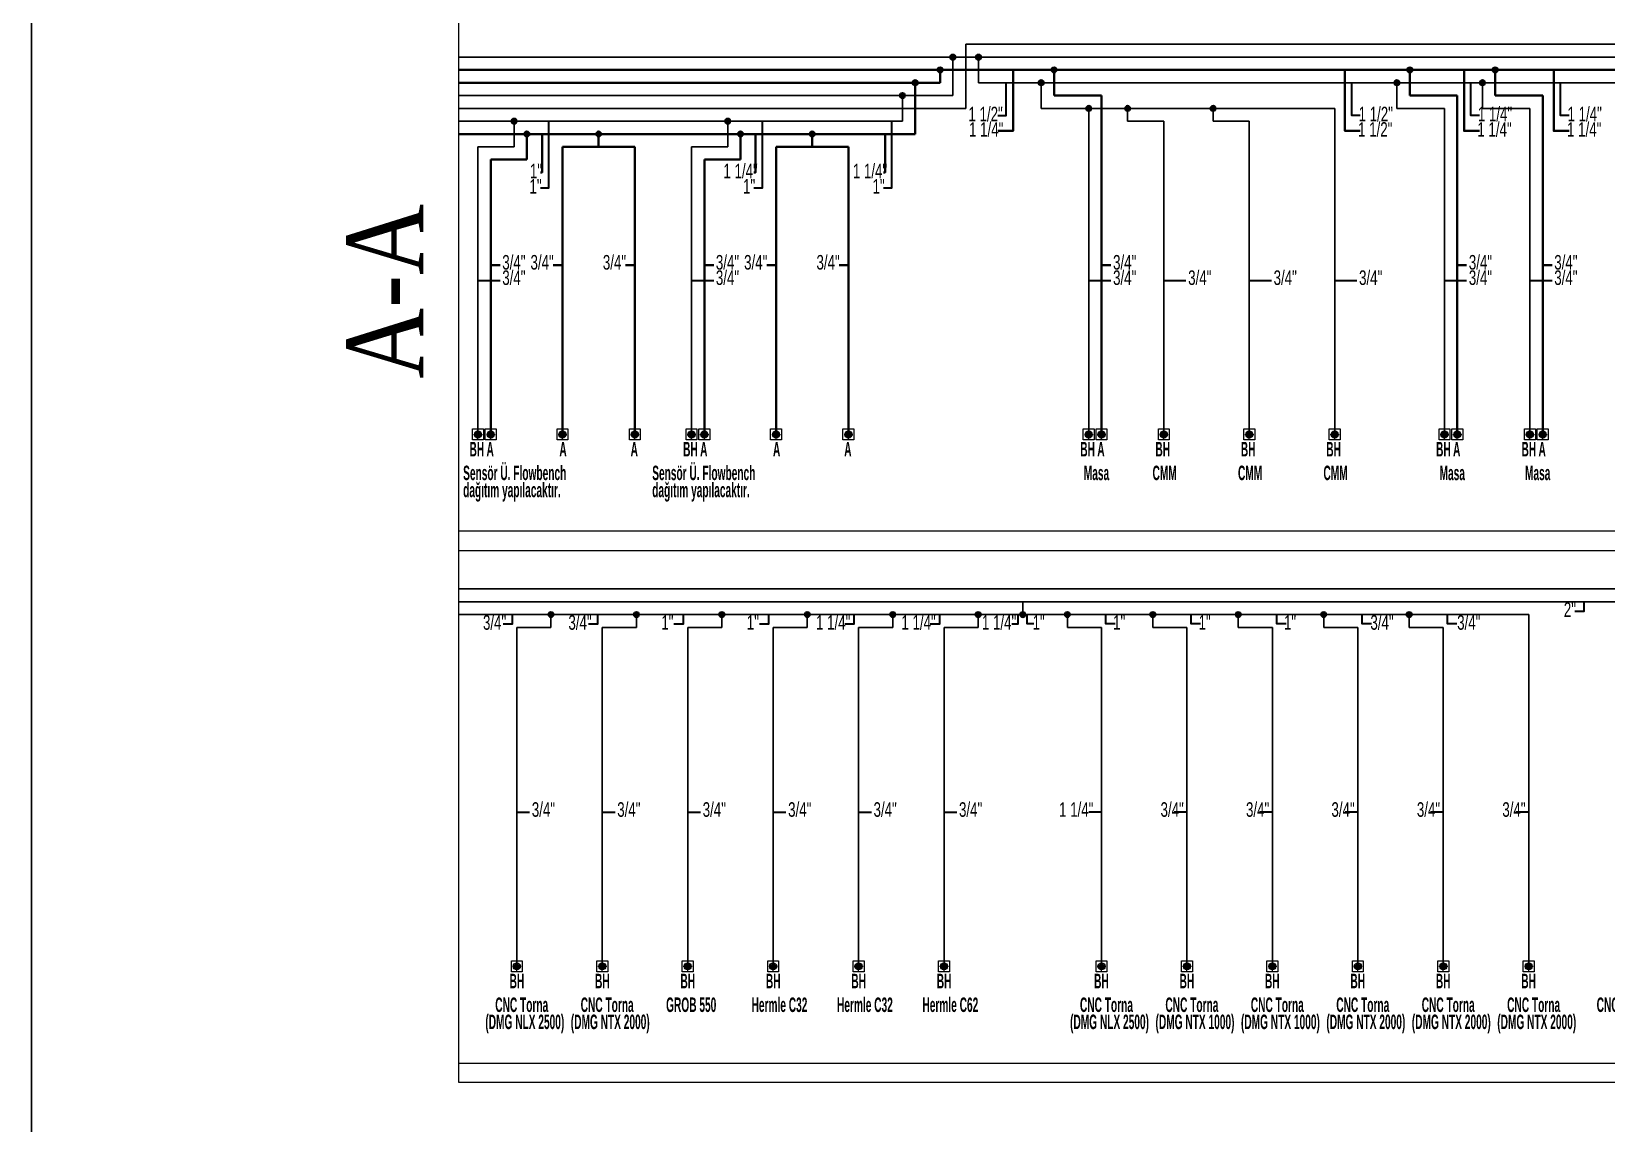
# Model space of a CAD drawing. Header units: centimetres. Extents: x 392964 to 515689, y 49661 to 58661.
# Drawn here: x 503064 to 504907, y 53289 to 54567 of the extents above; entities that cross this region are included whole.
import ezdxf
from ezdxf.enums import TextEntityAlignment as Align

# ---------------------------------------------------------------- set-up
doc = ezdxf.new("R2010")
doc.units = ezdxf.units.CM
doc.linetypes.add('MEDSISTEMBH_LINE', pattern=[1.5, 1.3, 0, -0.2])
doc.linetypes.add('MEDSISTEMKH_LINE', pattern=[1.5, 1.3, 0, -0.2])
doc.layers.add('-M-VALVE', color=7, linetype='Continuous')
for name, color, linetype, lineweight in [('0-KRCN-ANTET', 71, 'Continuous', 30), ('0-KRCN-BAS HAVA', 101, 'BASINÇ HAVA', 35), ('0-KRCN-SHT-02CIHAZ', 132, 'Continuous', 25), ('0-KRCN-Z-ANTET', 71, 'Continuous', 30), ('0-MEK-MED-AZOT', 217, '0-A_LINE', 40), ('_MDS_0', 7, 'Continuous', 30), ('_MDS_BORU_12.70X0.89_KURU HAVA', 132, 'Continuous', 30), ('_MDS_BORU_22.00X1.00_BASINÇLI HAVA', 5, 'Continuous', 30), ('_MDS_TEE', 7, 'Continuous', 30)]:
    doc.layers.add(name, color=color, linetype=linetype, lineweight=lineweight)
doc.styles.add('BAYBURT XREF$0$TIMES', font='times.ttf')
doc.styles.add('BORU', font='tahoma.ttf', dxfattribs={"width": 0.5})
doc.styles.add('ON', font='ARIALN.TTF', dxfattribs={"width": 0.8, "height": 6})
doc.styles.add('OYAK', font='arialbd.ttf')
doc.styles.get("Standard").update_dxf_attribs({"font": 'arial.ttf'})
doc.linetypes.add('0-A_LINE', pattern='A,100,-1.5,["A",BORU,S=9,R=0,X=0,Y=-4.5],-9,6', length=116.5)
doc.linetypes.add('BASINÇ HAVA', pattern='A,0.5,-0.2,["BH",Standard,S=0.1,R=0,X=-0.1,Y=-0.05],-0.2', length=0.9)

# ---------------------------------------------------------------- blocks, each defined once
blk = doc.blocks.new('TEE')
at = {"layer": '_MDS_TEE'}
h = blk.add_hatch(color=256, dxfattribs=at)
h.dxf.hatch_style = 1
edge = h.paths.add_edge_path()
edge.add_arc((0, 0), 50, 0, 360)
blk.add_circle((0, 0), 50, dxfattribs=at)
blk = doc.blocks.new('G$C63E5540C')
at = {"layer": '-M-VALVE', "color": 7}
for p, q in [((-4.000761649253946, 0.00282816809783526), (4.097099556188368, 0.00282816809783526)), ((-0.5886311090798699, 0.4552892951147669), (-0.5886311090798699, -0.4496329588083654)), ((-0.208099661178494, 1.372613990582977), (-0.208099661178494, 1.104969783347769)), ((-0.0002805213339343027, -4.046102434542036), (-0.0002805213339343027, 4.051758770903803)), ((0.207538618446506, 1.372613990582977), (0.207538618446506, 1.104969783347769)), ((0.5880700664120013, 0.4552892951147669), (0.5880700664120013, -0.4496329588083654))]:
    blk.add_line(p, q, dxfattribs=at)
blk.add_lwpolyline([(-5.000622930665486, 5.004750527019723), (4.999377069334514, 5.004750527019723), (4.999377069334514, -4.995249472980277), (-5.000622930665486, -4.995249472980277)], close=True, dxfattribs=at)
for radius in [3.232742174660741, 3.021624318356365, 3.021624318356365, 2.114477279548504, 2.114477279548504, 2.00561963489156, 1.995723485377295, 1.38546093199746, 1.121563611616992, 0.8081855436651845, 0.7422112135700679, 0.5277946407609372, 0.4486254446467967, 0.2770921863994921, 0.002842046271338699]:
    blk.add_circle((-0.0002805213339343027, 0.00282816809783526), radius, dxfattribs=at)
for radius, start, end in [(0.6268329140053732, 20.18086003609478, 159.8191399635647), (0.5937689708556622, 7.746304218193885, 172.2536957818985), (0.5937689708556622, 187.7463042313442, 352.2536957688406), (0.6268329140066776, 200.1808600358036, 339.819139963958)]:
    blk.add_arc((-0.0002805213339343027, 0.00282816809783526), radius, start, end, dxfattribs=at)
for points, knots in [([(-0.2485404440226375, -0.1202453488793935), (-0.2448874756241821, -0.1161469372830197), (-0.2414625096835152, -0.1118469308707972), (-0.2329731821864698, -0.09980701876281728), (-0.2284236262598824, -0.09173316654482733), (-0.2192947351231851, -0.07127085284957957), (-0.2150703767424602, -0.05700010222858509), (-0.2098809020603767, -0.02712314700488605), (-0.2088101727313187, -0.01153134513242549), (-0.2088101727313187, 0.01718768132820969), (-0.2098809020603767, 0.03277948320078394), (-0.2150703767424602, 0.06265643853498659), (-0.2192947351231851, 0.07692718898999829), (-0.2284236262598824, 0.09738950274061153), (-0.2329731821864698, 0.1054633550138533), (-0.2414625096835152, 0.1175032670666951), (-0.2448874756241821, 0.1218032734235521), (-0.2485404440226375, 0.1259016850190164)], [1.486169734890414, 1.486169734890414, 1.486169734890414, 1.486169734890414, 1.618518147470244, 1.618518147470244, 1.842374581757495, 1.842374581757495, 2.168854135831518, 2.168854135831518, 2.495333689905543, 2.495333689905543, 2.821813243979576, 2.821813243979576, 3.148292798053609, 3.148292798053609, 3.372149232340866, 3.372149232340866, 3.504497644920578, 3.504497644920578, 3.504497644920578, 3.504497644920578]), ([(0.2479794013261198, 0.1259016850190164), (0.2443264329208432, 0.1218032734235521), (0.2409014669588032, 0.1175032670666951), (0.2324121394617578, 0.1054633550138533), (0.2278625835565435, 0.09738950274061153), (0.2187336924484953, 0.07692718898999829), (0.2145093340677704, 0.06265643853498659), (0.2093198593001944, 0.03277948320078394), (0.2082491300561742, 0.01718768132820969), (0.2082491300561742, -0.01153134513242549), (0.2093198593001944, -0.02712314700488605), (0.2145093340677704, -0.05700010222858509), (0.2187336924484953, -0.07127085284957957), (0.2278625835565435, -0.09173316654482733), (0.2324121394617578, -0.09980701876281728), (0.2409014669588032, -0.1118469308707972), (0.2443264329208432, -0.1161469372830197), (0.2479794013261198, -0.1202453488793935)], [1.48616973488959, 1.48616973488959, 1.48616973488959, 1.48616973488959, 1.618518147469334, 1.618518147469334, 1.842374581756594, 1.842374581756594, 2.168854135830625, 2.168854135830625, 2.495333689904658, 2.495333689904658, 2.821813243978681, 2.821813243978681, 3.148292798052706, 3.148292798052706, 3.372149232339956, 3.372149232339956, 3.504497644919743, 3.504497644919743, 3.504497644919743, 3.504497644919743])]:
    blk.add_open_spline(points, degree=3, knots=knots, dxfattribs=at)

msp = doc.modelspace()

# ---------------------------------------------------------------- linework, layer by layer
at = {"layer": '0-KRCN-BAS HAVA', "color": 4, "ltscale": 150}
for points in [[(504195.0284751978, 54468.56652534009), (504204.9815025314, 54468.56652534009), (504204.9815025314, 54506.97792203779)], [(504619.2108720571, 54468.56652534009), (504609.2578447235, 54468.56652534009), (504609.2578447235, 54506.97792203779)], [(504758.8030780067, 54468.56652534009), (504748.8500506731, 54468.56652534009), (504748.8500506731, 54506.97792203779)], [(504863.7677599998, 54468.56652534009), (504853.8147326662, 54468.56652534009), (504853.8147326662, 54506.97792203779)], [(503659.6154343061, 54383.97792203779), (503669.5684616397, 54383.97792203779), (503669.5684616397, 54461.97792203779)], [(503909.6154343061, 54383.97792203779), (503919.5684616397, 54383.97792203779), (503919.5684616397, 54461.97792203779)], [(504061.1108516158, 54383.97792203779), (504071.0638789494, 54383.97792203779), (504071.0638789494, 54461.97792203779)], [(503586.564874974, 54275.66502247809), (503612.5179023076, 54275.66502247809)], [(503836.564874974, 54275.66502247809), (503862.5179023076, 54275.66502247809)], [(504301.4393840899, 54275.66502247809), (504327.3924114235, 54275.66502247809)], [(504389.3479691367, 54275.66502247809), (504415.3009964703, 54275.66502247809)], [(504489.3479691367, 54275.66502247809), (504515.3009964703, 54275.66502247809)], [(504589.3479691367, 54275.66502247809), (504615.3009964703, 54275.66502247809)], [(504717.8353596667, 54275.66502247809), (504743.7883870003, 54275.66502247809)], [(504817.8353596667, 54275.66502247809), (504843.7883870003, 54275.66502247809)], [(503616.0585220489, 53873.52489470419), (503627.0115493825, 53873.52489470419), (503627.0115493825, 53884.47792203779)], [(503716.0585220489, 53873.52489470419), (503727.0115493825, 53873.52489470419), (503727.0115493825, 53884.47792203779)], [(503816.0585220489, 53873.52489470419), (503827.0115493825, 53873.52489470419), (503827.0115493825, 53884.47792203779)], [(503916.0585220489, 53873.52489470419), (503927.0115493825, 53873.52489470419), (503927.0115493825, 53884.47792203779)], [(504016.0585220489, 53873.52489470419), (504027.0115493825, 53873.52489470419), (504027.0115493825, 53884.47792203779)], [(504116.0585220489, 53873.52489470419), (504127.0115493825, 53873.52489470419), (504127.0115493825, 53884.47792203779)], [(504211.4837187727, 53873.52489470419), (504218.9837187727, 53873.52489470419), (504218.9837187727, 53884.47792203779)], [(504237.0409128487, 53873.52489470419), (504229.5409128487, 53873.52489470419), (504229.5409128487, 53884.47792203779)], [(504332.4661095724, 53873.52489470419), (504321.5130822388, 53873.52489470419), (504321.5130822388, 53884.47792203779)], [(504432.4661095724, 53873.52489470419), (504421.5130822388, 53873.52489470419), (504421.5130822388, 53884.47792203779)], [(504532.4661095724, 53873.52489470419), (504521.5130822388, 53873.52489470419), (504521.5130822388, 53884.47792203779)], [(504632.4661095724, 53873.52489470419), (504621.5130822388, 53873.52489470419), (504621.5130822388, 53884.47792203779)], [(504732.4661095724, 53873.52489470419), (504721.5130822388, 53873.52489470419), (504721.5130822388, 53884.47792203779)], [(504870.4082187068, 53888.52489470419), (504881.3612460404, 53888.52489470419), (504881.3612460404, 53899.47792203779)], [(503632.0782558207, 53653.16502247809), (503647.0782558207, 53653.16502247809)], [(503732.0782558207, 53653.16502247809), (503747.0782558207, 53653.16502247809)], [(503832.0782558207, 53653.16502247809), (503847.0782558207, 53653.16502247809)], [(503932.0782558207, 53653.16502247809), (503947.0782558207, 53653.16502247809)], [(504032.0782558207, 53653.16502247809), (504047.0782558207, 53653.16502247809)], [(504132.0782558207, 53653.16502247809), (504147.0782558207, 53653.16502247809)], [(504316.4463758006, 53653.16502247809), (504301.4463758006, 53653.16502247809)], [(504416.4463758006, 53653.16502247809), (504401.4463758006, 53653.16502247809)], [(504516.4463758006, 53653.16502247809), (504501.4463758006, 53653.16502247809)], [(504616.4463758006, 53653.16502247809), (504601.4463758006, 53653.16502247809)], [(504716.4463758006, 53653.16502247809), (504701.4463758006, 53653.16502247809)], [(504816.4463758006, 53653.16502247809), (504801.4463758006, 53653.16502247809)]]:
    msp.add_lwpolyline(points, dxfattribs=at)
at = {"layer": '0-KRCN-SHT-02CIHAZ', "color": 8}
for p, q in [((503564.066010452, 53336.97792203779), (503564.066010452, 55226.97792203779)), ((513155.1881269637, 53981.97792203779), (503564.066010452, 53981.97792203779)), ((503564.066010452, 53959.47792203779), (513155.1881269637, 53959.47792203779)), ((503564.066010452, 53359.47792203779), (513155.1881269637, 53359.47792203779)), ((513155.1881269637, 53336.97792203779), (503564.066010452, 53336.97792203779))]:
    msp.add_line(p, q, dxfattribs=at)
at = {"layer": '0-KRCN-Z-ANTET'}
msp.add_lwpolyline([(503064.066010452, 49761.26108109019), (513498.8000492519, 49761.26108109019), (513498.8000492519, 58561.26108109019), (503064.066010452, 58561.26108109019)], close=True, dxfattribs=at)
at = {"layer": '0-MEK-MED-AZOT'}
for p, q in [((503564.066010452, 54521.97792203779), (504212.9815025314, 54521.97792203779)), ((504127.4526292944, 54506.97792203779), (504127.4526292944, 54521.97792203779)), ((504212.9815025314, 54521.9779220378), (505725.3034021567, 54521.9779220378)), ((504260.8332220537, 54491.9779220378), (504260.8332220537, 54521.9779220378)), ((504677.2291976305, 54491.9779220378), (504677.2291976305, 54521.9779220378)), ((504777.2291976305, 54491.9779220378), (504777.2291976305, 54521.9779220378)), ((503564.066010452, 54506.97792203779), (504127.4526292944, 54506.97792203779)), ((504098.3765716953, 54446.97792203779), (504098.3765716953, 54506.97792203779)), ((504260.8332220537, 54491.9779220378), (504316.4393840899, 54491.9779220378)), ((504316.4393840899, 54095.35212291839), (504316.4393840899, 54491.9779220378)), ((504677.2291976305, 54491.9779220378), (504732.8353596667, 54491.9779220378)), ((504732.8353596667, 54095.35212291839), (504732.8353596667, 54491.9779220378)), ((504777.2291976305, 54491.9779220378), (504832.8353596667, 54491.9779220378)), ((504832.8353596667, 54095.35212291839), (504832.8353596667, 54491.9779220378)), ((503564.066010452, 54446.97792203779), (504098.3765716953, 54446.97792203779)), ((503643.9153588894, 54416.97792203779), (503643.9153588894, 54446.97792203779)), ((503727.8714489144, 54431.97792203779), (503727.8714489144, 54446.97792203779)), ((503893.9153588894, 54416.97792203779), (503893.9153588894, 54446.97792203779)), ((503977.8714489144, 54431.97792203779), (503977.8714489144, 54446.97792203779)), ((503685.520964999, 54095.35212291839), (503685.520964999, 54431.97792203779)), ((503685.520964999, 54431.97792203779), (503727.8714489144, 54431.97792203779)), ((503770.2219328298, 54431.97792203779), (503727.8714489144, 54431.97792203779)), ((503770.2219328298, 54095.35212291839), (503770.2219328298, 54431.97792203779)), ((503935.520964999, 54095.35212291839), (503935.520964999, 54431.97792203779)), ((503935.520964999, 54431.97792203779), (503977.8714489144, 54431.97792203779)), ((504020.2219328298, 54431.97792203779), (503977.8714489144, 54431.97792203779)), ((504020.2219328298, 54095.35212291839), (504020.2219328298, 54431.97792203779)), ((503601.564874974, 54095.35212291839), (503601.564874974, 54416.97792203779)), ((503601.564874974, 54416.97792203779), (503643.9153588894, 54416.97792203779)), ((503851.564874974, 54095.35212291839), (503851.564874974, 54416.97792203779)), ((503851.564874974, 54416.97792203779), (503893.9153588894, 54416.97792203779))]:
    msp.add_line(p, q, dxfattribs=at)
at = {"layer": '0-MEK-MED-AZOT', "color": 6, "ltscale": 150}
for points in [[(504195.0284751978, 54450.56652534009), (504212.9815025314, 54450.56652534009), (504212.9815025314, 54521.97792203779)], [(504619.2108720571, 54450.56652534009), (504601.2578447235, 54450.56652534009), (504601.2578447235, 54521.97792203779)], [(504758.8030780067, 54450.56652534009), (504740.8500506731, 54450.56652534009), (504740.8500506731, 54521.97792203779)], [(504863.7677599998, 54450.56652534009), (504845.8147326662, 54450.56652534009), (504845.8147326662, 54521.97792203779)], [(503659.6154343061, 54401.97792203779), (503661.5684616397, 54401.97792203779), (503661.5684616397, 54446.97792203779)], [(503909.6154343061, 54401.97792203779), (503911.5684616397, 54401.97792203779), (503911.5684616397, 54446.97792203779)], [(504061.1108516158, 54401.97792203779), (504063.0638789494, 54401.97792203779), (504063.0638789494, 54446.97792203779)], [(503601.564874974, 54293.66502247809), (503612.5179023076, 54293.66502247809)], [(503685.520964999, 54293.66502247809), (503674.5679376654, 54293.66502247809)], [(503770.2219328298, 54293.66502247809), (503759.2689054962, 54293.66502247809)], [(503851.564874974, 54293.66502247809), (503862.5179023076, 54293.66502247809)], [(503935.520964999, 54293.66502247809), (503924.5679376654, 54293.66502247809)], [(504020.2219328298, 54293.66502247809), (504009.2689054962, 54293.66502247809)], [(504316.4393840899, 54293.66502247809), (504327.3924114235, 54293.66502247809)], [(504732.8353596667, 54293.66502247809), (504743.7883870003, 54293.66502247809)], [(504832.8353596667, 54293.66502247809), (504843.7883870003, 54293.66502247809)]]:
    msp.add_lwpolyline(points, dxfattribs=at)
at = {"layer": '_MDS_BORU_12.70X0.89_KURU HAVA', "color": 241, "linetype": 'MEDSISTEMKH_LINE', "ltscale": 80}
for p, q in [((504157.4526292944, 54551.97792203779), (507723.6359226289, 54551.97792203779)), ((504157.4526292944, 54476.97792203779), (504157.4526292944, 54551.97792203779)), ((503564.066010452, 54476.97792203779), (504157.4526292944, 54476.97792203779))]:
    msp.add_line(p, q, dxfattribs=at)
at = {"layer": '_MDS_BORU_22.00X1.00_BASINÇLI HAVA', "linetype": 'MEDSISTEMBH_LINE', "ltscale": 80}
for p, q in [((503564.066010452, 54536.97792203779), (504142.4526292944, 54536.97792203779)), ((504142.4526292944, 54536.97792203779), (507733.6359226289, 54536.97792203779)), ((504142.4526292944, 54491.97792203779), (504142.4526292944, 54536.97792203779)), ((504172.4526292944, 54506.9779220378), (504172.4526292944, 54536.97792203779)), ((503564.066010452, 54491.97792203779), (504142.4526292944, 54491.97792203779)), ((504083.3765716953, 54461.97792203779), (504083.3765716953, 54491.97792203779)), ((504172.4526292944, 54506.9779220378), (505710.3034021567, 54506.9779220378)), ((504245.8332220537, 54476.9779220378), (504245.8332220537, 54506.9779220378)), ((504662.2291976305, 54476.9779220378), (504662.2291976305, 54506.9779220378)), ((504762.2291976305, 54476.9779220378), (504762.2291976305, 54506.9779220378)), ((504245.8332220538, 54476.9779220378), (504589.3479691367, 54476.9779220378)), ((504301.4393840899, 54095.35212291839), (504301.4393840899, 54476.9779220378)), ((504346.9974852212, 54461.97792203779), (504346.9974852212, 54476.97792203779)), ((504446.9974852212, 54461.97792203779), (504446.9974852212, 54476.97792203779)), ((504589.3479691367, 54095.35212291839), (504589.3479691367, 54476.9779220378)), ((504662.2291976305, 54476.9779220378), (504717.8353596667, 54476.9779220378)), ((504717.8353596667, 54095.35212291839), (504717.8353596667, 54476.9779220378)), ((504762.2291976305, 54476.9779220378), (504817.8353596667, 54476.9779220378)), ((504817.8353596667, 54095.35212291839), (504817.8353596667, 54476.9779220378)), ((503564.066010452, 54461.97792203779), (504083.3765716953, 54461.97792203779)), ((503628.9153588894, 54431.97792203779), (503628.9153588894, 54461.97792203779)), ((503878.9153588894, 54431.97792203779), (503878.9153588894, 54461.97792203779)), ((504389.3479691367, 54461.97792203779), (504346.9974852212, 54461.97792203779)), ((504389.3479691367, 54095.35212291839), (504389.3479691367, 54461.97792203779)), ((504489.3479691367, 54461.97792203779), (504446.9974852212, 54461.97792203779)), ((504489.3479691367, 54095.35212291839), (504489.3479691367, 54461.97792203779)), ((503586.564874974, 54095.35212291839), (503586.564874974, 54431.97792203779)), ((503586.564874974, 54431.97792203779), (503628.9153588894, 54431.97792203779)), ((503836.564874974, 54095.35212291839), (503836.564874974, 54431.97792203779)), ((503836.564874974, 54431.97792203779), (503878.9153588894, 54431.97792203779)), ((503564.066010452, 53914.47792203779), (511847.9681137871, 53914.47792203779)), ((503564.066010452, 53899.47792203779), (505774.0301318651, 53899.47792203779)), ((503564.066010452, 53884.47792203779), (504224.2623158107, 53884.47792203779)), ((503672.0782558207, 53869.47792203779), (503672.0782558207, 53884.47792203779)), ((503772.0782558207, 53869.47792203779), (503772.0782558207, 53884.47792203779)), ((503872.0782558207, 53869.47792203779), (503872.0782558207, 53884.47792203779)), ((503972.0782558207, 53869.47792203779), (503972.0782558207, 53884.47792203779)), ((504072.0782558207, 53869.47792203779), (504072.0782558207, 53884.47792203779)), ((504172.0782558207, 53869.47792203779), (504172.0782558207, 53884.47792203779)), ((504224.2623158107, 53884.47792203779), (504224.2623158107, 53899.47792203779)), ((504816.4463758006, 53884.47792203779), (504224.2623158107, 53884.47792203779)), ((504276.4463758006, 53869.47792203779), (504276.4463758006, 53884.47792203779)), ((504376.4463758006, 53869.47792203779), (504376.4463758006, 53884.47792203779)), ((504476.4463758006, 53869.47792203779), (504476.4463758006, 53884.47792203779)), ((504576.4463758006, 53869.47792203779), (504576.4463758006, 53884.47792203779)), ((504676.4463758006, 53869.47792203779), (504676.4463758006, 53884.47792203779)), ((504816.4463758006, 53472.85212291839), (504816.4463758006, 53884.47792203779)), ((503632.0782558207, 53472.85212291839), (503632.0782558207, 53869.47792203779)), ((503632.0782558207, 53869.47792203779), (503672.0782558207, 53869.47792203779)), ((503732.0782558207, 53472.85212291839), (503732.0782558207, 53869.47792203779)), ((503732.0782558207, 53869.47792203779), (503772.0782558207, 53869.47792203779)), ((503832.0782558207, 53472.85212291839), (503832.0782558207, 53869.47792203779)), ((503832.0782558207, 53869.47792203779), (503872.0782558207, 53869.47792203779)), ((503932.0782558207, 53472.85212291839), (503932.0782558207, 53869.47792203779)), ((503932.0782558207, 53869.47792203779), (503972.0782558207, 53869.47792203779)), ((504032.0782558207, 53472.85212291839), (504032.0782558207, 53869.47792203779)), ((504032.0782558207, 53869.47792203779), (504072.0782558207, 53869.47792203779)), ((504132.0782558207, 53472.85212291839), (504132.0782558207, 53869.47792203779)), ((504132.0782558207, 53869.47792203779), (504172.0782558207, 53869.47792203779)), ((504316.4463758006, 53869.47792203779), (504276.4463758006, 53869.47792203779)), ((504316.4463758006, 53472.85212291839), (504316.4463758006, 53869.47792203779)), ((504416.4463758006, 53869.47792203779), (504376.4463758006, 53869.47792203779)), ((504416.4463758006, 53472.85212291839), (504416.4463758006, 53869.47792203779)), ((504516.4463758006, 53869.47792203779), (504476.4463758006, 53869.47792203779)), ((504516.4463758006, 53472.85212291839), (504516.4463758006, 53869.47792203779)), ((504616.4463758006, 53869.47792203779), (504576.4463758006, 53869.47792203779)), ((504616.4463758006, 53472.85212291839), (504616.4463758006, 53869.47792203779)), ((504716.4463758006, 53869.47792203779), (504676.4463758006, 53869.47792203779)), ((504716.4463758006, 53472.85212291839), (504716.4463758006, 53869.47792203779))]:
    msp.add_line(p, q, dxfattribs=at)

# ---------------------------------------------------------------- block references
at = {"layer": '-M-VALVE', "color": 7, "xscale": 1.276512899816038, "yscale": 1.276512899816038, "zscale": 1.276512899816038}
for p in [(503586.5648091068, 54095.3521157772), (503601.5648091068, 54095.3521157772), (503685.5208991318, 54095.3521157772), (503770.2218669627, 54095.3521157772), (503836.5648091068, 54095.3521157772), (503851.5648091068, 54095.3521157772), (503935.5208991318, 54095.3521157772), (504020.2218669627, 54095.3521157772), (504301.4393182228, 54095.3521157772), (504316.4393182228, 54095.3521157772), (504389.3479032695, 54095.3521157772), (504489.3479032695, 54095.3521157772), (504589.3479032695, 54095.3521157772), (504717.8352937996, 54095.3521157772), (504732.8352937996, 54095.3521157772), (504817.8352937996, 54095.3521157772), (504832.8352937996, 54095.3521157772), (503632.0822418185, 53472.84851272533), (503732.0822418185, 53472.84851272533), (503832.0822418185, 53472.84851272533), (503932.0822418185, 53472.84851272533), (504032.0822418185, 53472.84851272533), (504132.0822418185, 53472.84851272533), (504316.4503617985, 53472.84851272533), (504416.4503617985, 53472.84851272533), (504516.4503617985, 53472.84851272533), (504616.4503617985, 53472.84851272533), (504716.4503617985, 53472.84851272533), (504816.4503617985, 53472.84851272533)]:
    msp.add_blockref('G$C63E5540C', p, dxfattribs=at)
at = {"layer": '_MDS_BORU_22.00X1.00_BASINÇLI HAVA', "linetype": 'MEDSISTEMBH_LINE', "ltscale": 80, "yscale": 0.065, "zscale": 0.065}
for p, xscale, rotation in [((504098.3765716953, 54506.97792203779), 0.065, 90), ((504127.4526292944, 54521.97792203779), 0.065, 90), ((504260.8332220537, 54521.9779220378), -0.065, 270), ((504677.2291976305, 54521.9779220378), -0.065, 270), ((504777.2291976305, 54521.9779220378), -0.065, 270), ((504083.3765716953, 54491.97792203779), 0.065, 90), ((504346.9974852212, 54476.97792203779), -0.065, 270), ((504446.9974852212, 54476.97792203779), -0.065, 270), ((503628.9153588894, 54461.97792203779), 0.065, 90.00000000000001), ((503878.9153588894, 54461.97792203779), 0.065, 90.00000000000001), ((503643.9153588894, 54446.97792203779), 0.065, 90.00000000000001), ((503727.8714489144, 54446.97792203779), 0.065, 90.00000000000001), ((503893.9153588894, 54446.97792203779), 0.065, 90.00000000000001), ((503977.8714489144, 54446.97792203779), 0.065, 90.00000000000001), ((503672.0782558207, 53884.47792203779), 0.065, 90.00000000000001), ((503772.0782558207, 53884.47792203779), 0.065, 90.00000000000001), ((503872.0782558207, 53884.47792203779), 0.065, 90.00000000000001), ((503972.0782558207, 53884.47792203779), 0.065, 90.00000000000001), ((504072.0782558207, 53884.47792203779), 0.065, 90.00000000000001), ((504172.0782558207, 53884.47792203779), 0.065, 90.00000000000001), ((504224.2623158107, 53884.47792203779), 0.065, 90.00000000000001), ((504276.4463758006, 53884.47792203779), -0.065, 270), ((504376.4463758006, 53884.47792203779), -0.065, 270), ((504476.4463758006, 53884.47792203779), -0.065, 270), ((504576.4463758006, 53884.47792203779), -0.065, 270), ((504676.4463758006, 53884.47792203779), -0.065, 270)]:
    msp.add_blockref('TEE', p, dxfattribs=dict(at, xscale=xscale, rotation=rotation))
at = {"layer": '_MDS_TEE', "yscale": 0.065, "zscale": 0.065}
for p, xscale, rotation in [((504142.4526292944, 54536.97792203779), 0.065, 90), ((504172.4526292944, 54536.97792203779), -0.065, 270), ((504245.8332220537, 54506.9779220378), -0.065, 270), ((504662.2291976305, 54506.9779220378), -0.065, 270), ((504762.2291976305, 54506.9779220378), -0.065, 270), ((504301.4393840899, 54476.9779220378), -0.065, 270)]:
    msp.add_blockref('TEE', p, dxfattribs=dict(at, xscale=xscale, rotation=rotation))

# ---------------------------------------------------------------- texts
at = {"layer": '0-KRCN-ANTET', "style": 'BAYBURT XREF$0$TIMES', "width": 0.8500000000000001}
msp.add_text('A-A', height=89.60000000000001, rotation=90, dxfattribs=at).set_placement((503477.3171334573, 54262.74773847308), align=Align.MIDDLE)
at = {"layer": '0-KRCN-BAS HAVA', "color": 4, "ltscale": 150, "style": 'ON', "width": 0.8}
for s, p in [('1 1/2"', (504160.6666124039, 54461.82893856178)), ('1 1/2"', (504617.2862409902, 54461.82893856178)), ('1 1/4"', (504756.8784469398, 54461.82893856178)), ('1 1/4"', (504861.8431289329, 54461.82893856178)), ('1"', (503646.895773985, 54377.24033525948)), ('1"', (503896.895773985, 54377.24033525948)), ('1"', (504048.3911912946, 54377.24033525948)), ('3/4"', (503615.0777987917, 54270.3534960231)), ('3/4"', (503865.0777987917, 54270.3534960231)), ('3/4"', (504329.9523079076, 54270.3534960231)), ('3/4"', (504417.8608929544, 54270.3534960231)), ('3/4"', (504517.8608929544, 54270.3534960231)), ('3/4"', (504617.8608929544, 54270.3534960231)), ('3/4"', (504746.3482834845, 54270.3534960231)), ('3/4"', (504846.3482834845, 54270.3534960231)), ('3/4"', (503592.4788926855, 53866.78730792589)), ('3/4"', (503692.4788926855, 53866.78730792589)), ('1"', (503801.2560878828, 53866.78730792589)), ('1"', (503901.2560878828, 53866.78730792589)), ('1 1/4"', (503982.2347891357, 53866.78730792589)), ('1 1/4"', (504082.2347891357, 53866.78730792589)), ('1 1/4"', (504176.4472157646, 53866.78730792589)), ('1"', (504235.7909219959, 53866.78730792589)), ('1"', (504330.0033486247, 53866.78730792589)), ('1"', (504430.0033486247, 53866.78730792589)), ('1"', (504530.0033486247, 53866.78730792589)), ('3/4"', (504631.1330087513, 53866.78730792589)), ('3/4"', (504732.6957191005, 53866.78730792589)), ('2"', (504857.5208534742, 53881.78730792589)), ('3/4"', (503649.6381523048, 53647.8534960231)), ('3/4"', (503749.6381523048, 53647.8534960231)), ('3/4"', (503849.6381523048, 53647.8534960231)), ('3/4"', (503949.6381523048, 53647.8534960231)), ('3/4"', (504049.6381523048, 53647.8534960231)), ('3/4"', (504149.6381523048, 53647.8534960231)), ('1 1/4"', (504266.7383208936, 53647.8534960231)), ('3/4"', (504385.5358654012, 53647.8534960231)), ('3/4"', (504485.5358654012, 53647.8534960231)), ('3/4"', (504585.5358654012, 53647.8534960231)), ('3/4"', (504685.5358654012, 53647.8534960231)), ('3/4"', (504785.5358654012, 53647.8534960231))]:
    msp.add_text(s, height=17, dxfattribs=at).set_placement(p)
at = {"layer": '0-MEK-MED-AZOT', "color": 6, "ltscale": 150, "style": 'ON', "width": 0.8}
for s, p in [('1 1/4"', (504161.3429312313, 54443.82893856178)), ('1 1/2"', (504616.6944620162, 54443.82893856178)), ('1 1/4"', (504756.2866679658, 54443.82893856178)), ('1 1/4"', (504861.2513499589, 54443.82893856178)), ('1"', (503647.3607431786, 54395.24033525948)), ('1 1/4"', (503873.9009338575, 54395.24033525948)), ('1 1/4"', (504025.3963511672, 54395.24033525948)), ('3/4"', (503615.0777987917, 54288.3534960231)), ('3/4"', (503648.1144531867, 54288.3534960231)), ('3/4"', (503732.8154210176, 54288.3534960231)), ('3/4"', (503865.0777987917, 54288.3534960231)), ('3/4"', (503898.1144531867, 54288.3534960231)), ('3/4"', (503982.8154210176, 54288.3534960231)), ('3/4"', (504329.9523079076, 54288.3534960231)), ('3/4"', (504746.3482834845, 54288.3534960231)), ('3/4"', (504846.3482834845, 54288.3534960231))]:
    msp.add_text(s, height=17, dxfattribs=at).set_placement(p)
at = {"layer": '_MDS_0', "style": 'OYAK', "width": 0.5}
for s, p in [('BH', (503585.2903097388, 54064.50798105846)), ('A', (503600.9043121423, 54064.50798105846)), ('A', (503686.1815278307, 54064.50798105846)), ('A', (503769.5613699981, 54064.50798105846)), ('BH', (503835.2903097388, 54064.50798105846)), ('A', (503850.9043121423, 54064.50798105846)), ('A', (503936.1815278307, 54064.50798105846)), ('A', (504019.5613699981, 54064.50798105846)), ('BH', (504300.1648188548, 54064.50798105846)), ('A', (504315.7788212582, 54064.50798105846)), ('BH', (504388.0734039015, 54064.50798105846)), ('BH', (504488.0734039015, 54064.50798105846)), ('BH', (504588.0734039015, 54064.50798105846)), ('BH', (504716.5607944316, 54064.50798105846)), ('A', (504732.1747968351, 54064.50798105846)), ('BH', (504816.5607944316, 54064.50798105846)), ('A', (504832.1747968351, 54064.50798105846)), ('BH', (503632.2014945878, 53442.00798105846)), ('BH', (503732.2014945878, 53442.00798105846)), ('BH', (503832.2014945878, 53442.00798105846)), ('BH', (503932.2014945878, 53442.00798105846)), ('BH', (504032.2014945878, 53442.00798105846)), ('BH', (504132.2014945878, 53442.00798105846)), ('BH', (504316.3231370335, 53442.00798105846)), ('BH', (504416.3231370335, 53442.00798105846)), ('BH', (504516.3231370335, 53442.00798105846)), ('BH', (504616.3231370335, 53442.00798105846)), ('BH', (504716.3231370335, 53442.00798105846)), ('BH', (504816.3231370335, 53442.00798105846))]:
    msp.add_text(s, height=17, dxfattribs=at).set_placement(p, align=Align.BOTTOM_CENTER)
at = {"layer": '_MDS_0', "color": 61, "style": 'OYAK', "width": 0.5}
for s, p in [('Sensör Ü. Flowbench', (503569.2879886745, 54036.7602321713, 0.01420244584820145)), ('Sensör Ü. Flowbench', (503790.5761214514, 54036.7602321713, 0.01420244584820145)), ('Masa', (504295.6916007902, 54036.7602321713, 0.01420244584820145)), ('CMM', (504376.160678737, 54036.7602321713, 0.01420244584820145)), ('CMM', (504476.160678737, 54036.7602321713, 0.01420244584820145)), ('CMM', (504576.160678737, 54036.7602321713, 0.01420244584820145)), ('Masa', (504712.0875763671, 54036.7602321713, 0.01420244584820145)), ('Masa', (504812.0875763671, 54036.7602321713, 0.01420244584820145)), ('dağıtım yapılacaktır.', (503569.2879886745, 54016.7602321713, 0.01420244584820145)), ('dağıtım yapılacaktır.', (503790.5761214514, 54016.7602321713, 0.01420244584820145)), ('CNC Torna', (503606.8342718345, 53414.2602321713, 0.01420244584820145)), ('CNC Torna', (503706.8342718345, 53414.2602321713, 0.01420244584820145)), ('GROB 550', (503806.8342718345, 53414.2602321713, 0.01420244584820145)), ('Hermle C32 ', (503906.8342718345, 53414.2602321713, 0.01420244584820145)), ('Hermle C32 ', (504006.8342718345, 53414.2602321713, 0.01420244584820145)), ('Hermle C62 ', (504106.8342718345, 53414.2602321713, 0.01420244584820145)), ('CNC Torna', (504291.2023918144, 53414.2602321713, 0.01420244584820145)), ('CNC Torna', (504391.2023918144, 53414.2602321713, 0.01420244584820145)), ('CNC Torna', (504491.2023918144, 53414.2602321713, 0.01420244584820145)), ('CNC Torna', (504591.2023918144, 53414.2602321713, 0.01420244584820145)), ('CNC Torna', (504691.2023918144, 53414.2602321713, 0.01420244584820145)), ('CNC Torna', (504791.2023918144, 53414.2602321713, 0.01420244584820145)), ('CNC Torna (DMG NTX 1000)', (504895.9620264814, 53414.2602321713, 0.01420244584820145)), ('(DMG NLX 2500)', (503595.2665521374, 53394.2602321713, 0.01420244584820145)), ('(DMG NTX 2000)', (503695.2665521374, 53394.2602321713, 0.01420244584820145)), ('(DMG NLX 2500)', (504279.6346721174, 53394.2602321713, 0.01420244584820145)), ('(DMG NTX 1000)', (504379.6346721174, 53394.2602321713, 0.01420244584820145)), ('(DMG NTX 1000)', (504479.6346721174, 53394.2602321713, 0.01420244584820145)), ('(DMG NTX 2000)', (504579.6346721174, 53394.2602321713, 0.01420244584820145)), ('(DMG NTX 2000)', (504679.6346721174, 53394.2602321713, 0.01420244584820145)), ('(DMG NTX 2000)', (504779.6346721174, 53394.2602321713, 0.01420244584820145))]:
    msp.add_text(s, height=17, dxfattribs=at).set_placement(p, align=Align.BOTTOM_LEFT)

doc.saveas('drawing.dxf')
